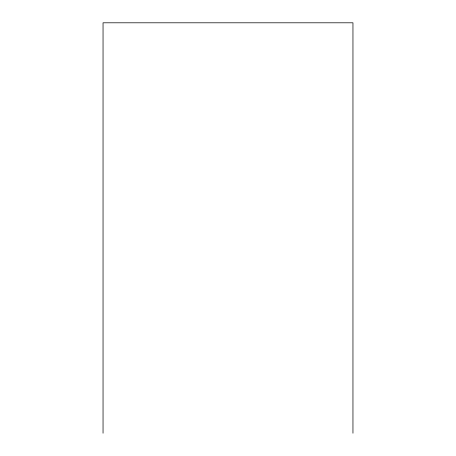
<?xml version="1.0" encoding="UTF-8"?>
<svg xmlns="http://www.w3.org/2000/svg" width="456" height="456" viewBox="0 0 456 456"><rect width="100%" height="100%" fill="white"/><g stroke="black" fill="none" stroke-linecap="round" stroke-linejoin="round"><path stroke-width="0.68" d="M352.955 433.2L352.955 22.8L103.045 22.8L103.045 433.2"/></g></svg>
